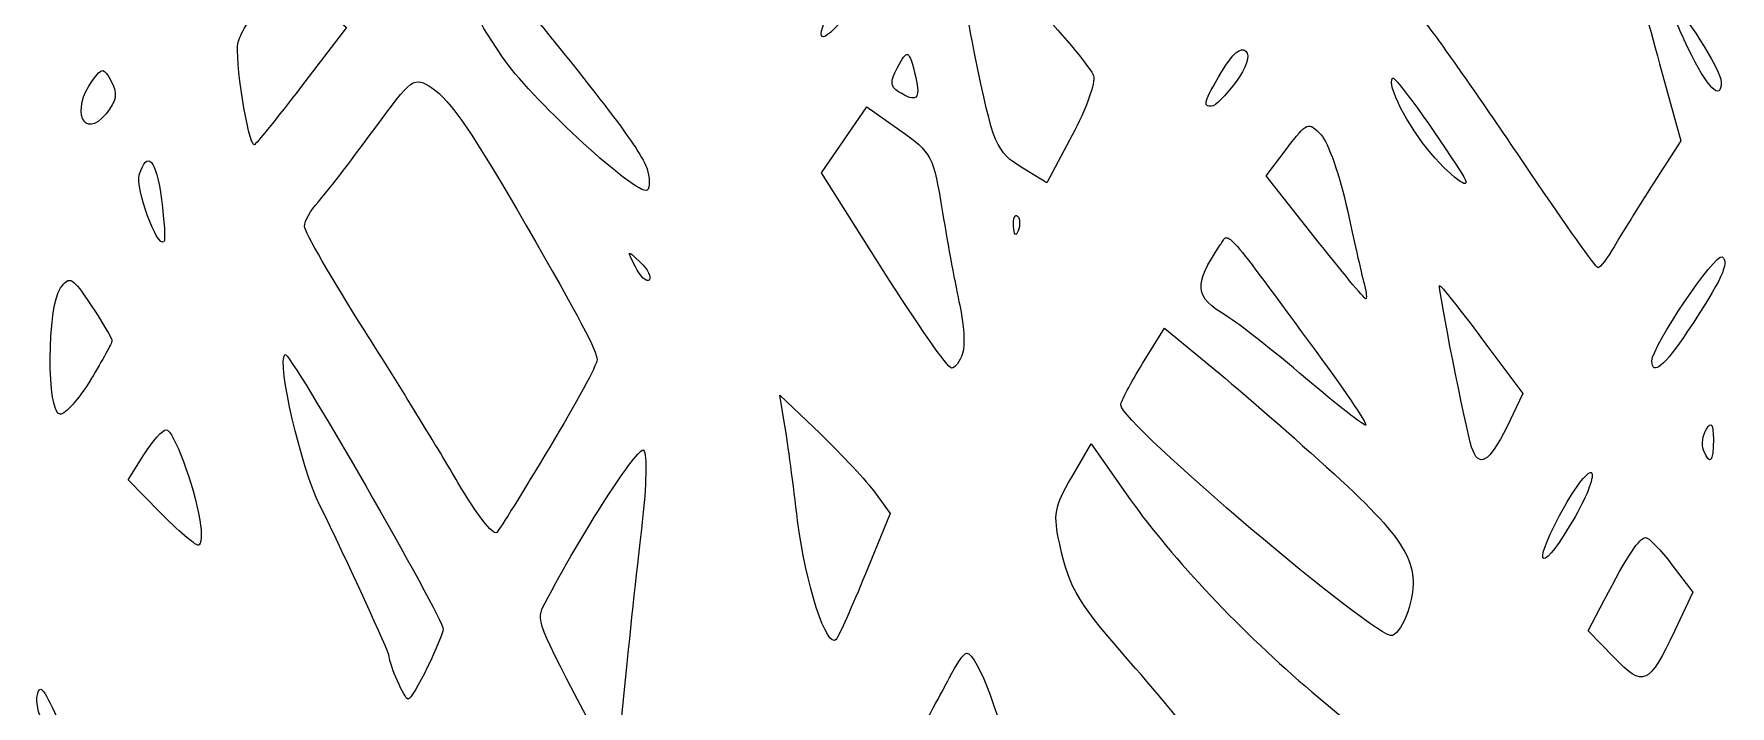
# Model space of a CAD drawing. Header units: centimetres. Extents: x -52 to 49, y -21 to 24.
# Drawn here: x 34.15 to 39.98, y -15.21 to -12.9 of the extents above; entities that cross this region are included whole.
import ezdxf

# ---------------------------------------------------------------- set-up
doc = ezdxf.new("R2010")
doc.units = ezdxf.units.CM
doc.header["$MEASUREMENT"] = 0
doc.layers.add('Layer 1', color=7, linetype='Continuous')

msp = doc.modelspace()

# ---------------------------------------------------------------- linework, layer by layer
at = {"layer": 'Layer 1'}
for points, knots in [([(39.5838, -13.63249), (39.6068, -13.59256), (39.6678, -13.49437), (39.71934, -13.41429), (39.71934, -13.41429), (39.71934, -13.41429), (39.81306, -13.26868), (39.81306, -13.26868), (39.81306, -13.26868), (39.81306, -13.26868), (39.74033, -13.00418), (39.74033, -13.00418), (39.74033, -13.00418), (39.70033, -12.8587), (39.66042, -12.70883), (39.65164, -12.67113), (39.65164, -12.67113), (39.63622, -12.6049), (39.33563, -12.19234), (39.29091, -12.17603), (39.29091, -12.17603), (39.27881, -12.17161), (39.17355, -12.29597), (39.057, -12.45238), (39.057, -12.45238), (39.057, -12.45238), (38.8451, -12.73675), (38.8451, -12.73675), (38.8451, -12.73675), (38.8451, -12.73675), (38.96258, -12.89697), (38.96258, -12.89697), (38.96258, -12.89697), (39.0272, -12.98509), (39.17804, -13.20269), (39.29779, -13.38052), (39.29779, -13.38052), (39.41754, -13.55835), (39.52147, -13.70413), (39.52874, -13.70447), (39.52874, -13.70447), (39.53602, -13.70481), (39.56079, -13.67242), (39.58379, -13.6325), (39.58379, -13.6325), (39.58379, -13.6325), (39.5838, -13.63249), (39.5838, -13.63249)], [0, 0, 0, 0, 0.0769231, 0.0769231, 0.0769231, 0.0769231, 0.1538462, 0.1538462, 0.1538462, 0.1538462, 0.2307692, 0.2307692, 0.2307692, 0.2307692, 0.3076923, 0.3076923, 0.3076923, 0.3076923, 0.3846154, 0.3846154, 0.3846154, 0.3846154, 0.4615385, 0.4615385, 0.4615385, 0.4615385, 0.5384615, 0.5384615, 0.5384615, 0.5384615, 0.6153846, 0.6153846, 0.6153846, 0.6153846, 0.6923077, 0.6923077, 0.6923077, 0.6923077, 0.7692308, 0.7692308, 0.7692308, 0.7692308, 0.8461538, 0.8461538, 0.8461538, 0.8461538, 1, 1, 1, 1]), ([(36.98875, -12.77924), (37.03968, -12.70777), (37.08058, -12.63987), (37.07963, -12.62834), (37.07963, -12.62834), (37.07007, -12.51214), (37.03076, -12.32958), (37.01531, -12.32958), (37.01531, -12.32958), (37.00456, -12.32958), (36.9818, -12.39209), (36.96472, -12.46849), (36.96472, -12.46849), (36.94764, -12.54489), (36.9231, -12.65502), (36.91018, -12.71323), (36.91018, -12.71323), (36.89726, -12.77144), (36.87861, -12.8399), (36.86875, -12.86537), (36.86875, -12.86537), (36.83476, -12.95311), (36.89638, -12.90889), (36.98876, -12.77925), (36.98876, -12.77925), (36.98876, -12.77925), (36.98875, -12.77924), (36.98875, -12.77924)], [0, 0, 0, 0, 0.125, 0.125, 0.125, 0.125, 0.25, 0.25, 0.25, 0.25, 0.375, 0.375, 0.375, 0.375, 0.5, 0.5, 0.5, 0.5, 0.625, 0.625, 0.625, 0.625, 0.75, 0.75, 0.75, 0.75, 1, 1, 1, 1]), ([(37.79514, -13.0451), (37.78749, -13.02264), (37.70052, -12.91646), (37.60187, -12.80913), (37.60187, -12.80913), (37.60187, -12.80913), (37.42251, -12.61399), (37.42251, -12.61399), (37.42251, -12.61399), (37.42251, -12.61399), (37.38138, -12.67683), (37.38138, -12.67683), (37.38138, -12.67683), (37.34402, -12.73391), (37.34447, -12.76054), (37.38633, -12.96715), (37.38633, -12.96715), (37.45078, -13.28528), (37.45945, -13.30593), (37.55216, -13.36231), (37.55216, -13.36231), (37.55216, -13.36231), (37.63459, -13.41244), (37.63459, -13.41244), (37.63459, -13.41244), (37.63459, -13.41244), (37.72182, -13.24918), (37.72182, -13.24918), (37.72182, -13.24918), (37.7698, -13.15939), (37.80279, -13.06754), (37.79514, -13.04509), (37.79514, -13.04509), (37.79514, -13.04509), (37.79514, -13.0451), (37.79514, -13.0451)], [0, 0, 0, 0, 0.1, 0.1, 0.1, 0.1, 0.2, 0.2, 0.2, 0.2, 0.3, 0.3, 0.3, 0.3, 0.4, 0.4, 0.4, 0.4, 0.5, 0.5, 0.5, 0.5, 0.6, 0.6, 0.6, 0.6, 0.7, 0.7, 0.7, 0.7, 0.8, 0.8, 0.8, 0.8, 1, 1, 1, 1]), ([(35.07379, -13.08051), (35.07379, -13.08051), (35.22819, -12.87893), (35.22819, -12.87893), (35.22819, -12.87893), (35.22819, -12.87893), (35.1229, -12.7892), (35.1229, -12.7892), (35.1229, -12.7892), (35.1229, -12.7892), (35.01761, -12.69947), (35.01761, -12.69947), (35.01761, -12.69947), (35.01761, -12.69947), (34.94382, -12.78573), (34.94382, -12.78573), (34.94382, -12.78573), (34.90323, -12.83317), (34.86349, -12.8978), (34.8555, -12.92935), (34.8555, -12.92935), (34.84249, -12.98076), (34.88977, -13.28209), (34.91085, -13.28209), (34.91085, -13.28209), (34.91555, -13.28209), (34.98888, -13.19138), (35.0738, -13.08051), (35.0738, -13.08051), (35.0738, -13.08051), (35.07379, -13.08051), (35.07379, -13.08051)], [0, 0, 0, 0, 0.1111111, 0.1111111, 0.1111111, 0.1111111, 0.2222222, 0.2222222, 0.2222222, 0.2222222, 0.3333333, 0.3333333, 0.3333333, 0.3333333, 0.4444444, 0.4444444, 0.4444444, 0.4444444, 0.5555556, 0.5555556, 0.5555556, 0.5555556, 0.6666667, 0.6666667, 0.6666667, 0.6666667, 0.7777778, 0.7777778, 0.7777778, 0.7777778, 1, 1, 1, 1]), ([(36.26259, -13.37102), (36.24797, -13.31277), (36.12125, -13.14405), (35.79118, -12.74338), (35.79118, -12.74338), (35.74524, -12.68761), (35.74397, -12.68753), (35.70519, -12.73813), (35.70519, -12.73813), (35.65143, -12.80829), (35.65262, -12.8132), (35.76399, -12.98094), (35.76399, -12.98094), (35.85173, -13.11309), (36.19942, -13.43625), (36.2574, -13.43954), (36.2574, -13.43954), (36.26989, -13.44025), (36.27223, -13.40942), (36.26259, -13.37102)], [0, 0, 0, 0, 0.1666667, 0.1666667, 0.1666667, 0.1666667, 0.3333333, 0.3333333, 0.3333333, 0.3333333, 0.5, 0.5, 0.5, 0.5, 0.6666667, 0.6666667, 0.6666667, 0.6666667, 1, 1, 1, 1]), ([(39.95208, -13.06658), (39.95208, -13.02679), (39.81224, -12.80594), (39.787, -12.80588), (39.787, -12.80588), (39.77624, -12.80585), (39.79956, -12.87132), (39.83881, -12.95135), (39.83881, -12.95135), (39.90595, -13.08825), (39.95207, -13.13517), (39.95207, -13.06657), (39.95207, -13.06657), (39.95207, -13.06657), (39.95208, -13.06658), (39.95208, -13.06658)], [0, 0, 0, 0, 0.2, 0.2, 0.2, 0.2, 0.4, 0.4, 0.4, 0.4, 0.6, 0.6, 0.6, 0.6, 1, 1, 1, 1]), ([(37.18397, -13.05057), (37.16051, -12.9528), (37.1567, -12.95088), (37.12045, -13.0186), (37.12045, -13.0186), (37.09554, -13.06513), (37.09646, -13.0818), (37.12492, -13.09984), (37.12492, -13.09984), (37.18647, -13.13884), (37.20202, -13.12586), (37.18396, -13.05058), (37.18396, -13.05058), (37.18396, -13.05058), (37.18397, -13.05057), (37.18397, -13.05057)], [0, 0, 0, 0, 0.2, 0.2, 0.2, 0.2, 0.4, 0.4, 0.4, 0.4, 0.6, 0.6, 0.6, 0.6, 1, 1, 1, 1]), ([(38.28294, -13.06783), (38.32191, -13.01512), (38.33441, -12.97675), (38.31798, -12.96031), (38.31798, -12.96031), (38.30154, -12.94387), (38.27225, -12.96894), (38.2359, -13.03055), (38.2359, -13.03055), (38.17338, -13.13652), (38.16948, -13.14978), (38.20086, -13.14978), (38.20086, -13.14978), (38.21268, -13.14978), (38.24961, -13.1129), (38.28294, -13.06782), (38.28294, -13.06782), (38.28294, -13.06782), (38.28294, -13.06783), (38.28294, -13.06783)], [0, 0, 0, 0, 0.1666667, 0.1666667, 0.1666667, 0.1666667, 0.3333333, 0.3333333, 0.3333333, 0.3333333, 0.5, 0.5, 0.5, 0.5, 0.6666667, 0.6666667, 0.6666667, 0.6666667, 1, 1, 1, 1]), ([(34.41981, -13.06578), (34.39265, -13.01502), (34.39032, -13.01487), (34.35489, -13.06162), (34.35489, -13.06162), (34.27964, -13.16092), (34.32469, -13.27069), (34.40168, -13.17561), (34.40168, -13.17561), (34.43761, -13.13124), (34.44167, -13.10663), (34.41981, -13.06578)], [0, 0, 0, 0, 0.25, 0.25, 0.25, 0.25, 0.5, 0.5, 0.5, 0.5, 1, 1, 1, 1]), ([(35.92652, -14.32115), (36.01598, -14.17231), (36.08917, -14.03723), (36.08917, -14.02097), (36.08917, -14.02097), (36.08917, -13.99195), (36.02778, -13.87567), (35.84575, -13.55989), (35.84575, -13.55989), (35.66383, -13.24431), (35.58399, -13.12779), (35.52164, -13.08694), (35.52164, -13.08694), (35.45901, -13.0459), (35.45625, -13.04792), (35.31749, -13.23647), (35.31749, -13.23647), (35.24013, -13.34159), (35.15589, -13.45068), (35.13029, -13.47889), (35.13029, -13.47889), (35.10469, -13.5071), (35.08375, -13.54482), (35.08375, -13.56271), (35.08375, -13.56271), (35.08375, -13.5806), (35.17684, -13.74207), (35.29063, -13.92152), (35.29063, -13.92152), (35.40441, -14.10098), (35.5485, -14.33529), (35.61082, -14.44223), (35.61082, -14.44223), (35.67314, -14.54916), (35.73308, -14.62655), (35.74401, -14.61421), (35.74401, -14.61421), (35.75494, -14.60186), (35.83707, -14.46999), (35.92653, -14.32114), (35.92653, -14.32114), (35.92653, -14.32114), (35.92652, -14.32115), (35.92652, -14.32115)], [0, 0, 0, 0, 0.0833333, 0.0833333, 0.0833333, 0.0833333, 0.1666667, 0.1666667, 0.1666667, 0.1666667, 0.25, 0.25, 0.25, 0.25, 0.3333333, 0.3333333, 0.3333333, 0.3333333, 0.4166667, 0.4166667, 0.4166667, 0.4166667, 0.5, 0.5, 0.5, 0.5, 0.5833333, 0.5833333, 0.5833333, 0.5833333, 0.6666667, 0.6666667, 0.6666667, 0.6666667, 0.75, 0.75, 0.75, 0.75, 0.8333333, 0.8333333, 0.8333333, 0.8333333, 1, 1, 1, 1]), ([(39.06043, -13.38088), (38.96547, -13.23055), (38.83097, -13.045), (38.82285, -13.05312), (38.82285, -13.05312), (38.80127, -13.07471), (38.87391, -13.2171), (38.95438, -13.31092), (38.95438, -13.31092), (39.03551, -13.40551), (39.10491, -13.4513), (39.06043, -13.38088)], [0, 0, 0, 0, 0.25, 0.25, 0.25, 0.25, 0.5, 0.5, 0.5, 0.5, 1, 1, 1, 1]), ([(37.34516, -13.99892), (37.35397, -13.97117), (37.34957, -13.89676), (37.33538, -13.83356), (37.33538, -13.83356), (37.32119, -13.77036), (37.29469, -13.62709), (37.27648, -13.51518), (37.27648, -13.51518), (37.24462, -13.31939), (37.23909, -13.30869), (37.1299, -13.23172), (37.1299, -13.23172), (37.1299, -13.23172), (37.01643, -13.15174), (37.01643, -13.15174), (37.01643, -13.15174), (37.01643, -13.15174), (36.93831, -13.26528), (36.93831, -13.26528), (36.93831, -13.26528), (36.93831, -13.26528), (36.86019, -13.37882), (36.86019, -13.37882), (36.86019, -13.37882), (36.86019, -13.37882), (37.07245, -13.71411), (37.07245, -13.71411), (37.07245, -13.71411), (37.18919, -13.89851), (37.29471, -14.04939), (37.30693, -14.04939), (37.30693, -14.04939), (37.31915, -14.04939), (37.33636, -14.02669), (37.34516, -13.99894), (37.34516, -13.99894), (37.34516, -13.99894), (37.34516, -13.99892), (37.34516, -13.99892)], [0, 0, 0, 0, 0.0909091, 0.0909091, 0.0909091, 0.0909091, 0.1818182, 0.1818182, 0.1818182, 0.1818182, 0.2727273, 0.2727273, 0.2727273, 0.2727273, 0.3636364, 0.3636364, 0.3636364, 0.3636364, 0.4545455, 0.4545455, 0.4545455, 0.4545455, 0.5454545, 0.5454545, 0.5454545, 0.5454545, 0.6363636, 0.6363636, 0.6363636, 0.6363636, 0.7272727, 0.7272727, 0.7272727, 0.7272727, 0.8181818, 0.8181818, 0.8181818, 0.8181818, 1, 1, 1, 1]), ([(38.72608, -13.76495), (38.71921, -13.73948), (38.69286, -13.6234), (38.66752, -13.50698), (38.66752, -13.50698), (38.64218, -13.39056), (38.60131, -13.27378), (38.57671, -13.24746), (38.57671, -13.24746), (38.53387, -13.20162), (38.52893, -13.20359), (38.4599, -13.2941), (38.4599, -13.2941), (38.4599, -13.2941), (38.38782, -13.3886), (38.38782, -13.3886), (38.38782, -13.3886), (38.38782, -13.3886), (38.55479, -13.59987), (38.55479, -13.59987), (38.55479, -13.59987), (38.64662, -13.71607), (38.72554, -13.81117), (38.73016, -13.8112), (38.73016, -13.8112), (38.73478, -13.8112), (38.73294, -13.79042), (38.72607, -13.76495), (38.72607, -13.76495), (38.72607, -13.76495), (38.72608, -13.76495), (38.72608, -13.76495)], [0, 0, 0, 0, 0.1111111, 0.1111111, 0.1111111, 0.1111111, 0.2222222, 0.2222222, 0.2222222, 0.2222222, 0.3333333, 0.3333333, 0.3333333, 0.3333333, 0.4444444, 0.4444444, 0.4444444, 0.4444444, 0.5555556, 0.5555556, 0.5555556, 0.5555556, 0.6666667, 0.6666667, 0.6666667, 0.6666667, 0.7777778, 0.7777778, 0.7777778, 0.7777778, 1, 1, 1, 1]), ([(34.59218, -13.47038), (34.57367, -13.33085), (34.54364, -13.29734), (34.51578, -13.38513), (34.51578, -13.38513), (34.50127, -13.43084), (34.57745, -13.63845), (34.60034, -13.61557), (34.60034, -13.61557), (34.60573, -13.61018), (34.60206, -13.54484), (34.59219, -13.47038), (34.59219, -13.47038), (34.59219, -13.47038), (34.59218, -13.47038), (34.59218, -13.47038)], [0, 0, 0, 0, 0.2, 0.2, 0.2, 0.2, 0.4, 0.4, 0.4, 0.4, 0.6, 0.6, 0.6, 0.6, 1, 1, 1, 1]), ([(37.5339, -13.52737), (37.52511, -13.51858), (37.51885, -13.53421), (37.52, -13.5621), (37.52, -13.5621), (37.52127, -13.59292), (37.52754, -13.59919), (37.53599, -13.57809), (37.53599, -13.57809), (37.54363, -13.55899), (37.54269, -13.53617), (37.5339, -13.52738), (37.5339, -13.52738), (37.5339, -13.52738), (37.5339, -13.52737), (37.5339, -13.52737)], [0, 0, 0, 0, 0.2, 0.2, 0.2, 0.2, 0.4, 0.4, 0.4, 0.4, 0.6, 0.6, 0.6, 0.6, 1, 1, 1, 1]), ([(38.53959, -13.96495), (38.23641, -13.55371), (38.26078, -13.58041), (38.23036, -13.62617), (38.23036, -13.62617), (38.13713, -13.7664), (38.14048, -13.80267), (38.25297, -13.87093), (38.25297, -13.87093), (38.29253, -13.89494), (38.4142, -13.99076), (38.52334, -14.08386), (38.52334, -14.08386), (38.63248, -14.17696), (38.72603, -14.24967), (38.73124, -14.24543), (38.73124, -14.24543), (38.73644, -14.24119), (38.6502, -14.11497), (38.5396, -13.96495), (38.5396, -13.96495), (38.5396, -13.96495), (38.53959, -13.96495), (38.53959, -13.96495)], [0, 0, 0, 0, 0.1428571, 0.1428571, 0.1428571, 0.1428571, 0.2857143, 0.2857143, 0.2857143, 0.2857143, 0.4285714, 0.4285714, 0.4285714, 0.4285714, 0.5714286, 0.5714286, 0.5714286, 0.5714286, 0.7142857, 0.7142857, 0.7142857, 0.7142857, 1, 1, 1, 1]), ([(36.23664, -13.68494), (36.19093, -13.64128), (36.19022, -13.64199), (36.22051, -13.70106), (36.22051, -13.70106), (36.23794, -13.73505), (36.25946, -13.7556), (36.26833, -13.74673), (36.26833, -13.74673), (36.2772, -13.73786), (36.26294, -13.71005), (36.23664, -13.68493), (36.23664, -13.68493), (36.23664, -13.68493), (36.23664, -13.68494), (36.23664, -13.68494)], [0, 0, 0, 0, 0.2, 0.2, 0.2, 0.2, 0.4, 0.4, 0.4, 0.4, 0.6, 0.6, 0.6, 0.6, 1, 1, 1, 1]), ([(39.83665, -13.92302), (39.95351, -13.74705), (39.98247, -13.68452), (39.95499, -13.66753), (39.95499, -13.66753), (39.93172, -13.65315), (39.71396, -13.97562), (39.71396, -14.02445), (39.71396, -14.02445), (39.71396, -14.07831), (39.75734, -14.04245), (39.83666, -13.92302), (39.83666, -13.92302), (39.83666, -13.92302), (39.83665, -13.92302), (39.83665, -13.92302)], [0, 0, 0, 0, 0.2, 0.2, 0.2, 0.2, 0.4, 0.4, 0.4, 0.4, 0.6, 0.6, 0.6, 0.6, 1, 1, 1, 1]), ([(34.34972, -14.08799), (34.38963, -14.02191), (34.42229, -13.96213), (34.42229, -13.95513), (34.42229, -13.95513), (34.42229, -13.94813), (34.3902, -13.89393), (34.35099, -13.83467), (34.35099, -13.83467), (34.28544, -13.73562), (34.2769, -13.73073), (34.24516, -13.77415), (34.24516, -13.77415), (34.19848, -13.83799), (34.1974, -14.20814), (34.24389, -14.20814), (34.24389, -14.20814), (34.26219, -14.20814), (34.30981, -14.15408), (34.34972, -14.088), (34.34972, -14.088), (34.34972, -14.088), (34.34972, -14.08799), (34.34972, -14.08799)], [0, 0, 0, 0, 0.1428571, 0.1428571, 0.1428571, 0.1428571, 0.2857143, 0.2857143, 0.2857143, 0.2857143, 0.4285714, 0.4285714, 0.4285714, 0.4285714, 0.5714286, 0.5714286, 0.5714286, 0.5714286, 0.7142857, 0.7142857, 0.7142857, 0.7142857, 1, 1, 1, 1]), ([(39.21494, -14.25178), (39.21494, -14.25178), (39.27086, -14.13668), (39.27086, -14.13668), (39.27086, -14.13668), (39.27086, -14.13668), (39.12994, -13.94838), (39.12994, -13.94838), (39.12994, -13.94838), (39.05244, -13.84481), (38.98682, -13.76266), (38.98413, -13.76582), (38.98413, -13.76582), (38.97813, -13.77286), (39.07425, -14.25615), (39.09446, -14.32057), (39.09446, -14.32057), (39.11803, -14.39569), (39.15539, -14.37436), (39.21495, -14.25178), (39.21495, -14.25178), (39.21495, -14.25178), (39.21494, -14.25178), (39.21494, -14.25178)], [0, 0, 0, 0, 0.1428571, 0.1428571, 0.1428571, 0.1428571, 0.2857143, 0.2857143, 0.2857143, 0.2857143, 0.4285714, 0.4285714, 0.4285714, 0.4285714, 0.5714286, 0.5714286, 0.5714286, 0.5714286, 0.7142857, 0.7142857, 0.7142857, 0.7142857, 1, 1, 1, 1]), ([(38.87493, -14.88635), (38.92596, -14.73325), (38.88084, -14.64892), (38.62169, -14.41306), (38.62169, -14.41306), (38.48756, -14.29098), (38.30162, -14.12848), (38.20848, -14.05193), (38.20848, -14.05193), (38.20848, -14.05193), (38.03914, -13.91276), (38.03914, -13.91276), (38.03914, -13.91276), (38.03914, -13.91276), (37.96374, -14.0339), (37.96374, -14.0339), (37.96374, -14.0339), (37.92227, -14.10053), (37.88834, -14.16442), (37.88834, -14.17587), (37.88834, -14.17587), (37.88834, -14.23661), (38.77082, -14.98552), (38.82221, -14.96839), (38.82221, -14.96839), (38.83792, -14.96316), (38.86164, -14.92624), (38.87494, -14.88635), (38.87494, -14.88635), (38.87494, -14.88635), (38.87493, -14.88635), (38.87493, -14.88635)], [0, 0, 0, 0, 0.1111111, 0.1111111, 0.1111111, 0.1111111, 0.2222222, 0.2222222, 0.2222222, 0.2222222, 0.3333333, 0.3333333, 0.3333333, 0.3333333, 0.4444444, 0.4444444, 0.4444444, 0.4444444, 0.5555556, 0.5555556, 0.5555556, 0.5555556, 0.6666667, 0.6666667, 0.6666667, 0.6666667, 0.7777778, 0.7777778, 0.7777778, 0.7777778, 1, 1, 1, 1]), ([(35.50647, -15.07628), (35.53591, -15.01534), (35.56, -14.95727), (35.56, -14.94724), (35.56, -14.94724), (35.56, -14.90562), (35.03137, -13.9871), (35.01616, -14.0023), (35.01616, -14.0023), (34.98817, -14.03029), (35.07165, -14.39041), (35.13642, -14.52112), (35.13642, -14.52112), (35.2279, -14.70572), (35.37478, -15.02577), (35.37478, -15.04049), (35.37478, -15.04049), (35.37478, -15.06736), (35.42776, -15.18707), (35.43965, -15.18707), (35.43965, -15.18707), (35.44695, -15.18707), (35.47701, -15.13721), (35.50645, -15.07627), (35.50645, -15.07627), (35.50645, -15.07627), (35.50647, -15.07628), (35.50647, -15.07628)], [0, 0, 0, 0, 0.125, 0.125, 0.125, 0.125, 0.25, 0.25, 0.25, 0.25, 0.375, 0.375, 0.375, 0.375, 0.5, 0.5, 0.5, 0.5, 0.625, 0.625, 0.625, 0.625, 0.75, 0.75, 0.75, 0.75, 1, 1, 1, 1]), ([(37.01149, -14.75577), (37.01149, -14.75577), (37.09624, -14.54935), (37.09624, -14.54935), (37.09624, -14.54935), (37.09624, -14.54935), (37.04459, -14.47796), (37.04459, -14.47796), (37.04459, -14.47796), (37.01619, -14.43869), (36.93096, -14.34704), (36.8552, -14.27428), (36.8552, -14.27428), (36.8552, -14.27428), (36.71746, -14.14199), (36.71746, -14.14199), (36.71746, -14.14199), (36.71746, -14.14199), (36.73473, -14.24782), (36.73473, -14.24782), (36.73473, -14.24782), (36.74422, -14.30603), (36.76375, -14.45217), (36.77813, -14.57258), (36.77813, -14.57258), (36.80372, -14.78694), (36.87915, -15.0194), (36.91078, -14.98138), (36.91078, -14.98138), (36.91956, -14.97083), (36.96487, -14.86931), (37.01149, -14.75578), (37.01149, -14.75578), (37.01149, -14.75578), (37.01149, -14.75577), (37.01149, -14.75577)], [0, 0, 0, 0, 0.1, 0.1, 0.1, 0.1, 0.2, 0.2, 0.2, 0.2, 0.3, 0.3, 0.3, 0.3, 0.4, 0.4, 0.4, 0.4, 0.5, 0.5, 0.5, 0.5, 0.6, 0.6, 0.6, 0.6, 0.7, 0.7, 0.7, 0.7, 0.8, 0.8, 0.8, 0.8, 1, 1, 1, 1]), ([(34.72398, -14.57193), (34.70312, -14.44809), (34.63328, -14.26104), (34.60791, -14.26104), (34.60791, -14.26104), (34.59599, -14.26104), (34.56172, -14.29974), (34.53176, -14.34703), (34.53176, -14.34703), (34.53176, -14.34703), (34.47728, -14.43302), (34.47728, -14.43302), (34.47728, -14.43302), (34.47728, -14.43302), (34.58759, -14.54547), (34.58759, -14.54547), (34.58759, -14.54547), (34.64826, -14.60732), (34.70703, -14.65792), (34.71819, -14.65792), (34.71819, -14.65792), (34.72935, -14.65792), (34.73196, -14.61922), (34.72399, -14.57193), (34.72399, -14.57193), (34.72399, -14.57193), (34.72398, -14.57193), (34.72398, -14.57193)], [0, 0, 0, 0, 0.125, 0.125, 0.125, 0.125, 0.25, 0.25, 0.25, 0.25, 0.375, 0.375, 0.375, 0.375, 0.5, 0.5, 0.5, 0.5, 0.625, 0.625, 0.625, 0.625, 0.75, 0.75, 0.75, 0.75, 1, 1, 1, 1]), ([(39.92522, -14.29411), (39.92493, -14.24116), (39.91839, -14.2315), (39.90121, -14.25864), (39.90121, -14.25864), (39.88823, -14.27915), (39.88373, -14.31189), (39.89122, -14.3314), (39.89122, -14.3314), (39.91269, -14.38735), (39.92566, -14.37312), (39.92522, -14.29411)], [0, 0, 0, 0, 0.25, 0.25, 0.25, 0.25, 0.5, 0.5, 0.5, 0.5, 1, 1, 1, 1]), ([(36.24398, -14.57854), (36.2586, -14.45485), (36.26084, -14.34365), (36.24894, -14.33144), (36.24894, -14.33144), (36.23128, -14.31331), (36.03456, -14.61849), (35.90911, -14.85862), (35.90911, -14.85862), (35.87892, -14.9164), (35.87882, -14.91614), (36.07685, -15.29292), (36.07685, -15.29292), (36.07685, -15.29292), (36.15333, -15.43844), (36.15333, -15.43844), (36.15333, -15.43844), (36.15333, -15.43844), (36.18536, -15.12094), (36.18536, -15.12094), (36.18536, -15.12094), (36.20298, -14.94631), (36.22935, -14.70224), (36.24398, -14.57854)], [0, 0, 0, 0, 0.1428571, 0.1428571, 0.1428571, 0.1428571, 0.2857143, 0.2857143, 0.2857143, 0.2857143, 0.4285714, 0.4285714, 0.4285714, 0.4285714, 0.5714286, 0.5714286, 0.5714286, 0.5714286, 0.7142857, 0.7142857, 0.7142857, 0.7142857, 1, 1, 1, 1]), ([(38.49688, -15.69049), (38.49688, -15.67632), (38.53941, -15.5781), (38.59139, -15.47221), (38.59139, -15.47221), (38.59139, -15.47221), (38.6859, -15.27969), (38.6859, -15.27969), (38.6859, -15.27969), (38.6859, -15.27969), (38.54509, -15.16114), (38.54509, -15.16114), (38.54509, -15.16114), (38.30974, -14.96301), (38.06279, -14.70155), (37.92128, -14.5007), (37.92128, -14.5007), (37.92128, -14.5007), (37.787, -14.3101), (37.787, -14.3101), (37.787, -14.3101), (37.787, -14.3101), (37.71994, -14.42452), (37.71994, -14.42452), (37.71994, -14.42452), (37.6604, -14.52613), (37.6558, -14.55192), (37.67891, -14.65477), (37.67891, -14.65477), (37.71455, -14.8134), (37.73897, -14.85335), (37.93958, -15.08125), (37.93958, -15.08125), (38.03565, -15.19039), (38.18897, -15.37791), (38.2803, -15.49797), (38.2803, -15.49797), (38.43353, -15.69941), (38.49689, -15.75572), (38.49689, -15.69049), (38.49689, -15.69049), (38.49689, -15.69049), (38.49688, -15.69049), (38.49688, -15.69049)], [0, 0, 0, 0, 0.0833333, 0.0833333, 0.0833333, 0.0833333, 0.1666667, 0.1666667, 0.1666667, 0.1666667, 0.25, 0.25, 0.25, 0.25, 0.3333333, 0.3333333, 0.3333333, 0.3333333, 0.4166667, 0.4166667, 0.4166667, 0.4166667, 0.5, 0.5, 0.5, 0.5, 0.5833333, 0.5833333, 0.5833333, 0.5833333, 0.6666667, 0.6666667, 0.6666667, 0.6666667, 0.75, 0.75, 0.75, 0.75, 0.8333333, 0.8333333, 0.8333333, 0.8333333, 1, 1, 1, 1]), ([(39.44982, -14.55986), (39.49294, -14.48436), (39.51796, -14.41625), (39.50542, -14.4085), (39.50542, -14.4085), (39.49288, -14.40075), (39.44388, -14.4671), (39.39653, -14.55593), (39.39653, -14.55593), (39.29266, -14.75082), (39.33881, -14.75422), (39.44981, -14.55986), (39.44981, -14.55986), (39.44981, -14.55986), (39.44982, -14.55986), (39.44982, -14.55986)], [0, 0, 0, 0, 0.2, 0.2, 0.2, 0.2, 0.4, 0.4, 0.4, 0.4, 0.6, 0.6, 0.6, 0.6, 1, 1, 1, 1]), ([(39.79241, -14.95092), (39.79241, -14.95092), (39.85424, -14.81891), (39.85424, -14.81891), (39.85424, -14.81891), (39.85424, -14.81891), (39.78275, -14.72518), (39.78275, -14.72518), (39.78275, -14.72518), (39.74343, -14.67363), (39.70282, -14.63145), (39.69251, -14.63145), (39.69251, -14.63145), (39.67119, -14.63145), (39.62975, -14.69415), (39.55021, -14.84675), (39.55021, -14.84675), (39.55021, -14.84675), (39.49518, -14.95233), (39.49518, -14.95233), (39.49518, -14.95233), (39.49518, -14.95233), (39.58272, -15.04265), (39.58272, -15.04265), (39.58272, -15.04265), (39.6849, -15.14807), (39.70397, -15.13973), (39.7924, -14.95091), (39.7924, -14.95091), (39.7924, -14.95091), (39.79241, -14.95092), (39.79241, -14.95092)], [0, 0, 0, 0, 0.1111111, 0.1111111, 0.1111111, 0.1111111, 0.2222222, 0.2222222, 0.2222222, 0.2222222, 0.3333333, 0.3333333, 0.3333333, 0.3333333, 0.4444444, 0.4444444, 0.4444444, 0.4444444, 0.5555556, 0.5555556, 0.5555556, 0.5555556, 0.6666667, 0.6666667, 0.6666667, 0.6666667, 0.7777778, 0.7777778, 0.7777778, 0.7777778, 1, 1, 1, 1]), ([(37.52843, -16.09328), (37.52394, -15.80588), (37.5134, -15.50524), (37.50502, -15.42521), (37.50502, -15.42521), (37.49051, -15.28676), (37.39579, -15.02833), (37.35954, -15.02833), (37.35954, -15.02833), (37.35017, -15.02833), (37.32286, -15.06703), (37.29884, -15.11432), (37.29884, -15.11432), (37.27482, -15.16161), (37.21865, -15.26411), (37.17402, -15.34209), (37.17402, -15.34209), (37.12262, -15.43188), (37.10149, -15.49494), (37.11639, -15.51407), (37.11639, -15.51407), (37.12933, -15.53068), (37.17234, -15.63357), (37.21197, -15.74271), (37.21197, -15.74271), (37.2516, -15.85185), (37.294, -15.96496), (37.30617, -15.99406), (37.30617, -15.99406), (37.31835, -16.02316), (37.36542, -16.16009), (37.41078, -16.29833), (37.41078, -16.29833), (37.51803, -16.62521), (37.51461, -16.61583), (37.52642, -16.61583), (37.52642, -16.61583), (37.53201, -16.61583), (37.53292, -16.38068), (37.52843, -16.09328)], [0, 0, 0, 0, 0.0909091, 0.0909091, 0.0909091, 0.0909091, 0.1818182, 0.1818182, 0.1818182, 0.1818182, 0.2727273, 0.2727273, 0.2727273, 0.2727273, 0.3636364, 0.3636364, 0.3636364, 0.3636364, 0.4545455, 0.4545455, 0.4545455, 0.4545455, 0.5454545, 0.5454545, 0.5454545, 0.5454545, 0.6363636, 0.6363636, 0.6363636, 0.6363636, 0.7272727, 0.7272727, 0.7272727, 0.7272727, 0.8181818, 0.8181818, 0.8181818, 0.8181818, 1, 1, 1, 1]), ([(34.23313, -15.25074), (34.18461, -15.14314), (34.17283, -15.13119), (34.16426, -15.18089), (34.16426, -15.18089), (34.15375, -15.24183), (34.26616, -15.45704), (34.28266, -15.40756), (34.28266, -15.40756), (34.28761, -15.3927), (34.26533, -15.32213), (34.23314, -15.25074), (34.23314, -15.25074), (34.23314, -15.25074), (34.23313, -15.25074), (34.23313, -15.25074)], [0, 0, 0, 0, 0.2, 0.2, 0.2, 0.2, 0.4, 0.4, 0.4, 0.4, 0.6, 0.6, 0.6, 0.6, 1, 1, 1, 1])]:
    msp.add_open_spline(points, degree=3, knots=knots, dxfattribs=at)

doc.saveas('drawing.dxf')
